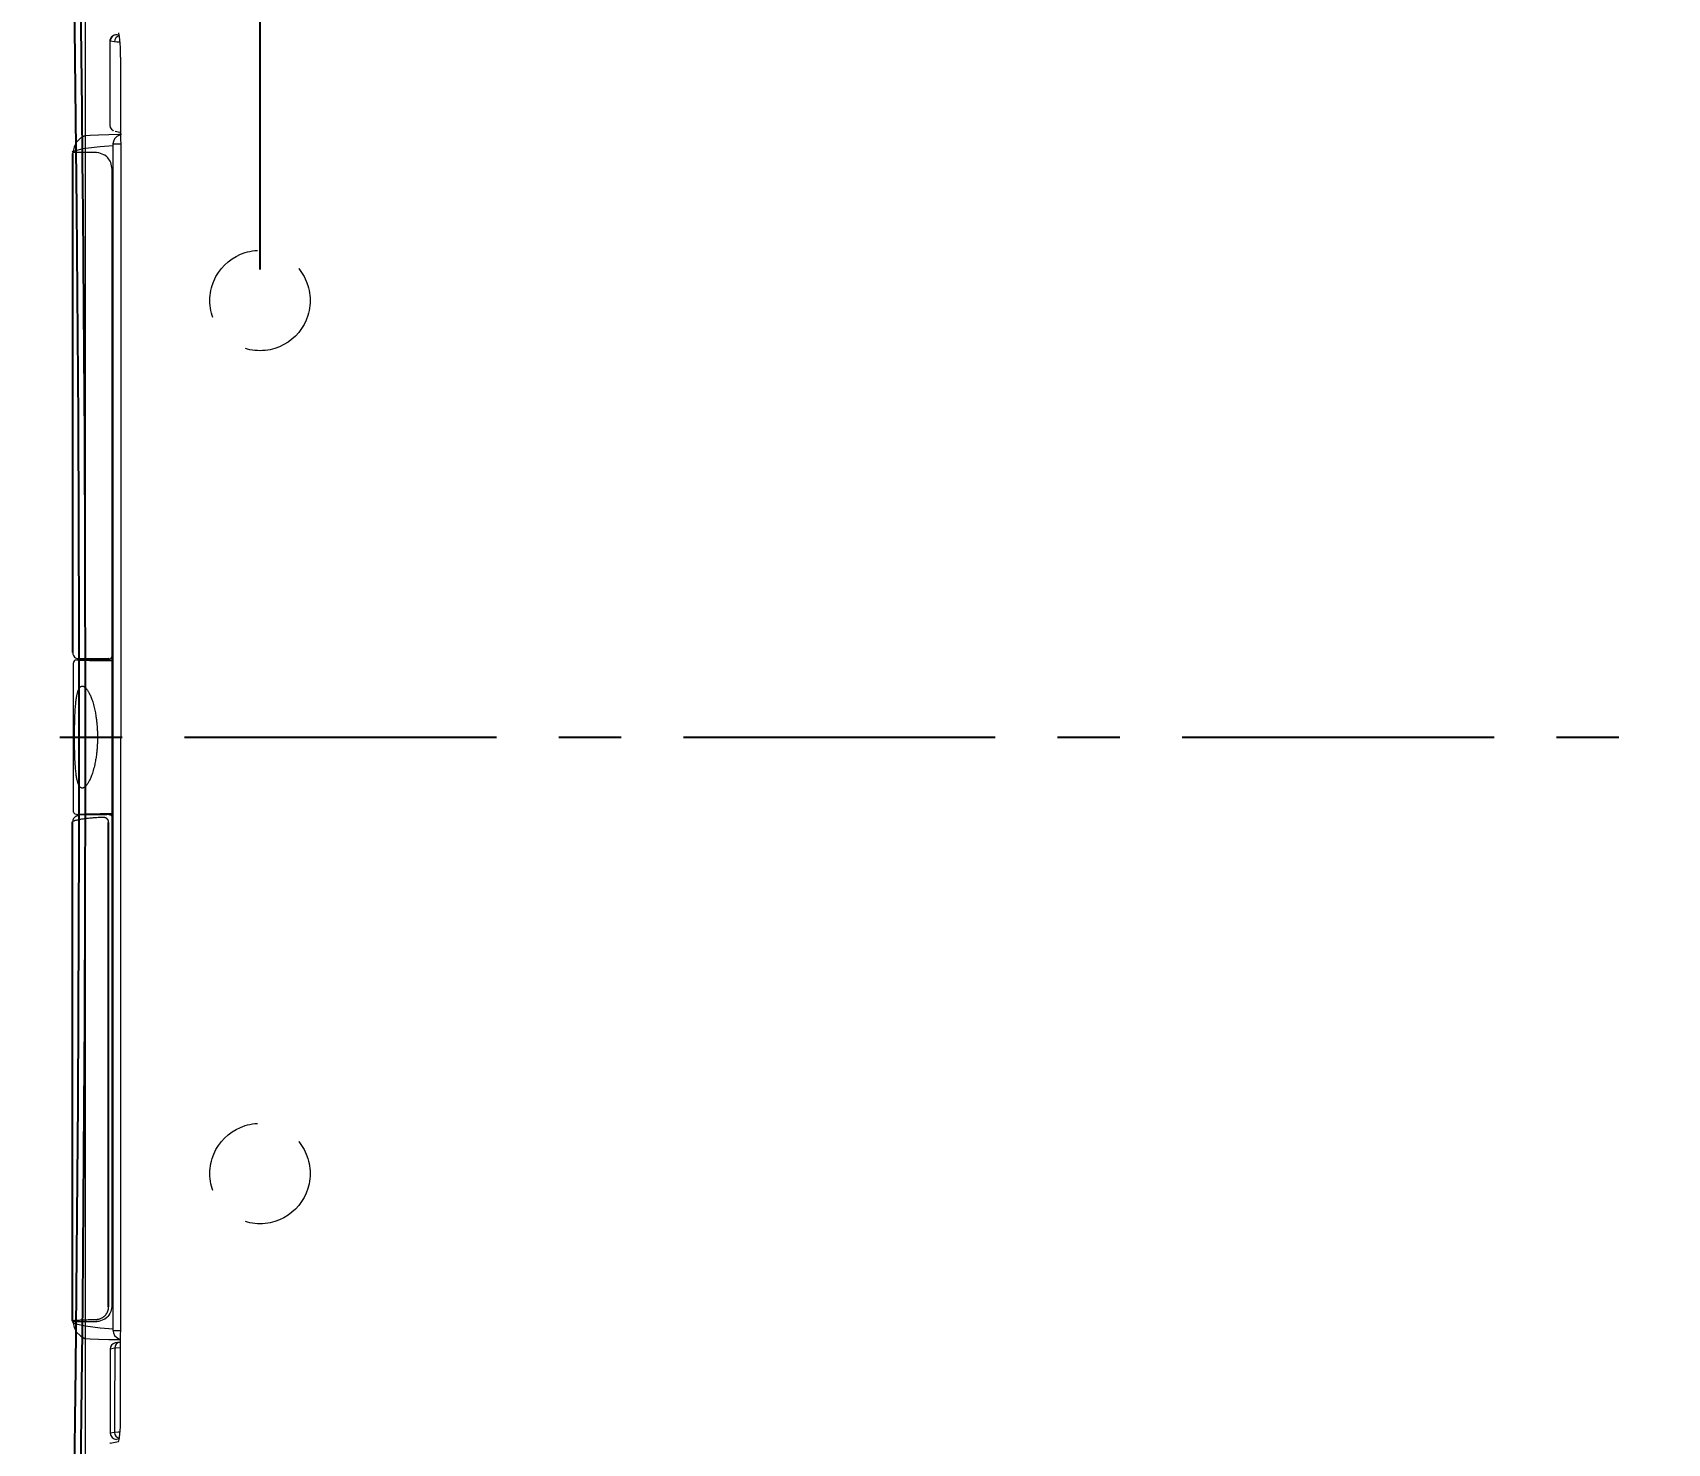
# Model space of a CAD drawing. Extents: x 2734 to 5638, y -143 to 2294.
# Drawn here: x 3121 to 3383.1, y 1442.8 to 1669 of the extents above; entities that cross this region are included whole.
import ezdxf

# ---------------------------------------------------------------- set-up
doc = ezdxf.new("R2010")
doc.units = 0
doc.header["$LTSCALE"] = 20
doc.header["$MEASUREMENT"] = 0
doc.linetypes.add('CENTER', pattern=[2, 1.25, -0.25, 0.25, -0.25])
doc.linetypes.add('HIDDEN', pattern=[0.375, 0.25, -0.125])
doc.layers.get('0').update_dxf_attribs({"linetype": 'CONTINUOUS'})
doc.layers.get('DEFPOINTS').update_dxf_attribs({"linetype": 'CONTINUOUS'})
doc.layers.add('3', color=3, linetype='CONTINUOUS')
doc.layers.add('CENTER', color=2, linetype='CENTER')
doc.styles.get("Standard").update_dxf_attribs({"font": 'NanumGothic.ttf'})
doc.dimstyles.get("Standard").update_dxf_attribs({"dimtxt": 2.5, "dimasz": 2, "dimexe": 2, "dimexo": 1, "dimgap": 1.5, "dimtad": 1, "dimdec": 0, "dimlfac": 10, "dimrnd": 0.5, "dimzin": 0, "dimdsep": 46, "dimtxsty": 'Standard', "dimcen": 0, "dimclrt": 2, "dimadec": 0, "dimazin": 0, "dimtfac": 1, "dimtdec": 0, "dimtmove": 0, "dimatfit": 3, "dimfxl": 0, "dimtolj": 1, "dimtzin": 0, "dimarcsym": 0})

# ---------------------------------------------------------------- blocks, each defined once
blk = doc.blocks.new('*D10')
at = {"color": 3, "lineweight": -2, "ltscale": 10}
for p, q in [((3002.46, 1757.02), (3002.46, 1899.16)), ((3627.46, 1561.05), (3627.46, 1899.16)), ((3022.46, 1889.16), (3607.46, 1889.16))]:
    blk.add_line(p, q, dxfattribs=at)
at = {"color": 3, "ltscale": 10}
for points in [[(3022.46, 1892.49), (3022.46, 1885.83), (3002.46, 1889.16)], [(3607.46, 1892.49), (3607.46, 1885.83), (3627.46, 1889.16)]]:
    blk.add_solid(points, dxfattribs=at)
at = {"layer": 'DEFPOINTS', "color": 0, "ltscale": 10}
for p in [(3627.46, 1889.16), (3002.46, 1752.02), (3627.46, 1556.05)]:
    blk.add_point(p, dxfattribs=at)
at = {"color": 2, "ltscale": 10, "insert": (3309.96, 1912.77), "char_height": 25, "attachment_point": 5}
blk.add_mtext('\\A1;625', dxfattribs=at)
blk = doc.blocks.new('*D11')
at = {"layer": '3', "color": 3, "lineweight": -2}
for p, q in [((3157.46, 1631.05), (3157.46, 1824.95)), ((3627.46, 1561.05), (3627.46, 1824.95)), ((3607.46, 1814.95), (3177.46, 1814.95))]:
    blk.add_line(p, q, dxfattribs=at)
at = {"layer": '3', "color": 3}
for points in [[(3177.46, 1818.29), (3177.46, 1811.62), (3157.46, 1814.95)], [(3607.46, 1818.29), (3607.46, 1811.62), (3627.46, 1814.95)]]:
    blk.add_solid(points, dxfattribs=at)
at = {"layer": 'DEFPOINTS', "color": 0}
for p in [(3157.46, 1814.95), (3157.46, 1626.05), (3627.46, 1556.05)]:
    blk.add_point(p, dxfattribs=at)
at = {"layer": '3', "color": 2, "insert": (3382.46, 1838.47), "char_height": 25, "attachment_point": 5}
blk.add_mtext('\\A1;470', dxfattribs=at)
blk = doc.blocks.new('*D47')
at = {"layer": '3', "color": 3, "lineweight": -2}
for p, q in [((3127.53, 1751.05), (3710.37, 1751.05)), ((3700.37, 1731.05), (3700.37, 1579.68)), ((3700.37, 1381.05), (3700.37, 1532.42)), ((3127.53, 1361.05), (3710.37, 1361.05))]:
    blk.add_line(p, q, dxfattribs=at)
at = {"layer": '3', "color": 3}
for points in [[(3697.03, 1731.05), (3703.7, 1731.05), (3700.37, 1751.05)], [(3697.03, 1381.05), (3703.7, 1381.05), (3700.37, 1361.05)]]:
    blk.add_solid(points, dxfattribs=at)
at = {"layer": 'DEFPOINTS', "color": 0}
for p in [(3122.53, 1751.05), (3122.53, 1361.05), (3700.37, 1361.05)]:
    blk.add_point(p, dxfattribs=at)
at = {"layer": '3', "color": 2, "insert": (3700.37, 1556.05), "char_height": 25, "attachment_point": 5}
blk.add_mtext('\\A1;390', dxfattribs=at)
blk = doc.blocks.new('A$C4CCE51E1')
at = {"color": 4}
for points in [[(1705.39, 2.82), (1747.76, 2.08), (1790.13, 1.54), (1832.5, 1.18), (1874.88, 1.01), (1908.56, 1.01), (1942.23, 1.14), (1975.9, 1.38), (2009.57, 1.74), (2026.41, 1.96), (2043.24, 2.22), (2076.91, 2.82)], [(1772.66, 0.74), (1782.68, 0.62), (1791.56, 0.52), (1800.16, 0.44), (1808.48, 0.36), (1816.5, 0.29), (1824.24, 0.24), (1831.7, 0.19), (1838.86, 0.14), (1845.74, 0.11), (1852.34, 0.08), (1858.65, 0.06), (1864.67, 0.04), (1870.4, 0.02), (1876.79, 0.01), (1882.78, 0), (1888.38, 0), (1893.58, 0), (1897.61, 0), (1901.87, 0.01), (1906.39, 0.01), (1911.17, 0.02), (1916.22, 0.03), (1921.52, 0.05), (1927.08, 0.07), (1932.9, 0.09), (1939.28, 0.12), (1945.94, 0.16), (1952.89, 0.2), (1960.12, 0.25), (1967.64, 0.31), (1975.44, 0.37), (1983.53, 0.45), (1991.9, 0.53), (2000.56, 0.63), (2009.51, 0.74)]]:
    blk.add_lwpolyline(points, dxfattribs=at)

msp = doc.modelspace()

# ---------------------------------------------------------------- linework, layer by layer
at = {"color": 2, "linetype": 'Continuous', "lineweight": 0}
for p, q in [((3133.37148, 1667.68391), (3133.37198, 1654.19653)), ((3134.11743, 1667.52625), (3133.42476, 1667.66445)), ((3134.11743, 1667.52625), (3133.42476, 1667.66445)), ((3134.89497, 1668.56972), (3134.42095, 1668.6643)), ((3134.89497, 1668.56972), (3134.42095, 1668.6643)), ((3134.22529, 1653.18408), (3134.95204, 1653.03909)), ((3134.22529, 1653.18408), (3134.95204, 1653.03909)), ((3131.20639, 1649.77718), (3127.37148, 1649.83073)), ((3131.20639, 1649.77718), (3127.37148, 1649.83073)), ((3127.37148, 1649.6223), (3127.37148, 1569.62212)), ((3127.57427, 1649.82231), (3131.28034, 1649.77056)), ((3127.57427, 1649.82231), (3131.28034, 1649.77056)), ((3133.87148, 1651.18545), (3133.87148, 1460.89501)), ((3133.87148, 1651.18545), (3133.87148, 1460.89501)), ((3133.67148, 1647.27742), (3133.67148, 1464.80305)), ((3133.67148, 1647.27742), (3133.67148, 1464.80305)), ((3127.52625, 1544.13897), (3127.52625, 1567.9415)), ((3127.52625, 1544.13897), (3127.52625, 1567.9415)), ((3128.03111, 1568.44023), (3132.8716, 1568.44023)), ((3128.37124, 1568.62278), (3133.11914, 1568.62278)), ((3128.37124, 1568.62278), (3133.11914, 1568.62278)), ((3133.03936, 1568.30568), (3133.67148, 1568.30568)), ((3133.03936, 1568.30568), (3133.67148, 1568.30568)), ((3127.37148, 1462.45817), (3127.37148, 1542.45835)), ((3128.03111, 1543.64023), (3132.8716, 1543.64023)), ((3128.03111, 1543.64023), (3132.8716, 1543.64023)), ((3132.8716, 1543.64023), (3132.9161, 1543.72925)), ((3132.8716, 1543.64023), (3132.9161, 1543.72925)), ((3133.03936, 1543.77479), (3133.67148, 1543.77479)), ((3133.03936, 1543.77479), (3133.67148, 1543.77479)), ((3131.20639, 1462.30329), (3127.37148, 1462.24974)), ((3131.20639, 1462.30329), (3127.37148, 1462.24974)), ((3127.57427, 1462.25816), (3131.28034, 1462.30991)), ((3127.57427, 1462.25816), (3131.28034, 1462.30991)), ((3134.1515, 1458.06071), (3133.42476, 1457.91572)), ((3134.1515, 1458.06071), (3133.42476, 1457.91572)), ((3133.42476, 1457.91572), (3133.42476, 1444.41602)), ((3133.42476, 1457.91572), (3133.42476, 1444.41602)), ((3134.95204, 1459.04138), (3134.22529, 1458.89639)), ((3134.95204, 1459.04138), (3134.22529, 1458.89639)), ((3134.11743, 1444.55422), (3133.42476, 1444.41602)), ((3134.11743, 1444.55422), (3133.42476, 1444.41602)), ((3133.42476, 1442.81739), (3134.74307, 1443.08041)), ((3133.42476, 1442.81739), (3134.74307, 1443.08041)), ((3134.89497, 1443.51074), (3134.42095, 1443.41617)), ((3134.89497, 1443.51074), (3134.42095, 1443.41617))]:
    msp.add_line(p, q, dxfattribs=at)
at = {"color": 2}
for p, q in [((3127.37148, 1649.6223), (3127.37148, 1569.62212)), ((3127.37148, 1462.45817), (3127.37148, 1542.45835))]:
    msp.add_line(p, q, dxfattribs=at)
at = {"color": 2, "linetype": 'Continuous', "lineweight": 0}
for points in [[(3134.25104, 1668.66964), (3134.2417, 1668.66779), (3133.7374, 1668.45659), (3133.57635, 1668.29159), (3133.51186, 1668.19526), (3133.45884, 1668.09193), (3133.41813, 1667.98393), (3133.39025, 1667.87387), (3133.37222, 1667.65784)], [(3134.25104, 1668.66964), (3134.2417, 1668.66779), (3133.7374, 1668.45659), (3133.57635, 1668.29159), (3133.51186, 1668.19526), (3133.45884, 1668.09193), (3133.41813, 1667.98393), (3133.39025, 1667.87387), (3133.37222, 1667.65784)], [(3134.94151, 1667.48333), (3134.48461, 1667.49932), (3134.11743, 1667.52625)], [(3134.94151, 1667.48333), (3134.48461, 1667.49932), (3134.11743, 1667.52625)], [(3135.08682, 1665.09072), (3135.12625, 1637.91541), (3135.14338, 1610.73431), (3135.14639, 1596.78877), (3135.14707, 1582.84313), (3135.14667, 1569.44168), (3135.1463, 1556.04023)], [(3135.08682, 1665.09072), (3135.12625, 1637.91541), (3135.14338, 1610.73431), (3135.14639, 1596.78877), (3135.14707, 1582.84313), (3135.14667, 1569.44168), (3135.1463, 1556.04023)], [(3133.37198, 1654.19653), (3133.44093, 1653.82252), (3133.62099, 1653.52871), (3133.87346, 1653.3194), (3133.97359, 1653.26635)], [(3133.37198, 1654.19653), (3133.44093, 1653.82252), (3133.62099, 1653.52871), (3133.87346, 1653.3194), (3133.97359, 1653.26635)], [(3129.3791, 1652.46217), (3128.64175, 1652.06117), (3128.03952, 1651.44954), (3127.65192, 1650.70856), (3127.49788, 1649.94351)], [(3129.3791, 1652.46217), (3128.64175, 1652.06117), (3128.03952, 1651.44954), (3127.65192, 1650.70856), (3127.49788, 1649.94351)], [(3134.81134, 1652.64944), (3133.21145, 1652.61922), (3131.52422, 1652.57567), (3130.232, 1652.52378), (3129.3791, 1652.46217)], [(3134.81134, 1652.64944), (3133.21145, 1652.61922), (3131.52422, 1652.57567), (3130.232, 1652.52378), (3129.3791, 1652.46217)], [(3134.88811, 1652.57859), (3134.46044, 1652.34326), (3134.12648, 1651.99235), (3133.92847, 1651.57722), (3133.8717, 1651.15966)], [(3134.88811, 1652.57859), (3134.46044, 1652.34326), (3134.12648, 1651.99235), (3133.92847, 1651.57722), (3133.8717, 1651.15966)], [(3135.22908, 1652.65629), (3134.81134, 1652.64944)], [(3135.22908, 1652.65629), (3134.81134, 1652.64944)], [(3127.37148, 1649.83413), (3127.50238, 1649.97541)], [(3127.37148, 1649.83413), (3127.50238, 1649.97541)], [(3127.4329, 1649.76653), (3127.42527, 1649.75878), (3127.38834, 1649.70269), (3127.37206, 1649.63753), (3127.37148, 1649.6223)], [(3127.4329, 1649.76653), (3127.42527, 1649.75878), (3127.38834, 1649.70269), (3127.37206, 1649.63753), (3127.37148, 1649.6223)], [(3127.57427, 1649.82231), (3127.54253, 1649.82022), (3127.47867, 1649.79949), (3127.4329, 1649.76653)], [(3127.57427, 1649.82231), (3127.54253, 1649.82022), (3127.47867, 1649.79949), (3127.4329, 1649.76653)], [(3127.50238, 1649.97541), (3127.89707, 1650.13185), (3129.08635, 1650.40595), (3129.43637, 1650.4668), (3131.79357, 1650.76523), (3133.87982, 1650.9184)], [(3127.50238, 1649.97541), (3127.89707, 1650.13185), (3129.08635, 1650.40595), (3129.43637, 1650.4668), (3131.79357, 1650.76523), (3133.87982, 1650.9184)], [(3132.55823, 1649.35755), (3132.42752, 1649.43899), (3131.58099, 1649.74366), (3131.20639, 1649.77718)], [(3132.55823, 1649.35755), (3132.42752, 1649.43899), (3131.58099, 1649.74366), (3131.20639, 1649.77718)], [(3132.89678, 1649.08666), (3132.55823, 1649.35755)], [(3132.89678, 1649.08666), (3132.55823, 1649.35755)], [(3133.39797, 1648.41442), (3133.05253, 1648.92413), (3132.89678, 1649.08666)], [(3133.39797, 1648.41442), (3133.05253, 1648.92413), (3132.89678, 1649.08666)], [(3133.67148, 1647.27742), (3133.66919, 1647.38449), (3133.50848, 1648.16536), (3133.39797, 1648.41442)], [(3133.67148, 1647.27742), (3133.66919, 1647.38449), (3133.50848, 1648.16536), (3133.39797, 1648.41442)], [(3127.45391, 1569.55968), (3127.44471, 1569.33811), (3127.52242, 1569.10235), (3127.69105, 1568.88657), (3127.87099, 1568.75673)], [(3127.45391, 1569.55968), (3127.44471, 1569.33811), (3127.52242, 1569.10235), (3127.69105, 1568.88657), (3127.87099, 1568.75673)], [(3128.03111, 1568.44023), (3127.99428, 1568.43891), (3127.82963, 1568.39889), (3127.6888, 1568.30829), (3127.58626, 1568.17756), (3127.5326, 1568.02047), (3127.52625, 1567.9415)], [(3128.03111, 1568.44023), (3127.99428, 1568.43891), (3127.82963, 1568.39889), (3127.6888, 1568.30829), (3127.58626, 1568.17756), (3127.5326, 1568.02047), (3127.52625, 1567.9415)], [(3127.87207, 1568.75609), (3128.11902, 1568.65505), (3128.37124, 1568.62278)], [(3127.87207, 1568.75609), (3128.11902, 1568.65505), (3128.37124, 1568.62278)], [(3135.08682, 1446.98975), (3135.12625, 1474.16506), (3135.14338, 1501.34616), (3135.14639, 1515.2917), (3135.14707, 1529.23734), (3135.14667, 1542.63879), (3135.1463, 1556.04023)], [(3135.08682, 1446.98975), (3135.12625, 1474.16506), (3135.14338, 1501.34616), (3135.14639, 1515.2917), (3135.14707, 1529.23734), (3135.14667, 1542.63879), (3135.1463, 1556.04023)], [(3128.03111, 1543.64023), (3127.99428, 1543.64156), (3127.82963, 1543.68157), (3127.6888, 1543.77218), (3127.58626, 1543.90291), (3127.5326, 1544.06), (3127.52625, 1544.13897)], [(3128.03111, 1543.64023), (3127.99428, 1543.64156), (3127.82963, 1543.68157), (3127.6888, 1543.77218), (3127.58626, 1543.90291), (3127.5326, 1544.06), (3127.52625, 1544.13897)], [(3127.90068, 1543.33904), (3127.53837, 1543.00429), (3127.45316, 1542.77355), (3127.45389, 1542.5191)], [(3127.90068, 1543.33904), (3127.53837, 1543.00429), (3127.45316, 1542.77355), (3127.45389, 1542.5191)], [(3127.85098, 1543.31189), (3128.06558, 1543.40991), (3128.37124, 1543.45769)], [(3127.85098, 1543.31189), (3128.06558, 1543.40991), (3128.37124, 1543.45769)], [(3132.89786, 1462.99483), (3132.55823, 1462.72292)], [(3132.89786, 1462.99483), (3132.55823, 1462.72292)], [(3133.2162, 1463.3646), (3133.05253, 1463.15634), (3132.89786, 1462.99483)], [(3133.2162, 1463.3646), (3133.05253, 1463.15634), (3132.89786, 1462.99483)], [(3133.36088, 1463.59617), (3133.2162, 1463.3646)], [(3133.36088, 1463.59617), (3133.2162, 1463.3646)], [(3133.67148, 1464.80305), (3133.66919, 1464.69598), (3133.50848, 1463.91511), (3133.36088, 1463.59617)], [(3133.67148, 1464.80305), (3133.66919, 1464.69598), (3133.50848, 1463.91511), (3133.36088, 1463.59617)], [(3127.43391, 1462.31298), (3127.42527, 1462.32169), (3127.38834, 1462.37778), (3127.37206, 1462.44294), (3127.37148, 1462.45817)], [(3127.43391, 1462.31298), (3127.42527, 1462.32169), (3127.38834, 1462.37778), (3127.37206, 1462.44294), (3127.37148, 1462.45817)], [(3127.37148, 1462.24634), (3127.50243, 1462.10503)], [(3127.37148, 1462.24634), (3127.50243, 1462.10503)], [(3127.57427, 1462.25816), (3127.54253, 1462.26024), (3127.47867, 1462.28098), (3127.43391, 1462.31298)], [(3127.57427, 1462.25816), (3127.54253, 1462.26024), (3127.47867, 1462.28098), (3127.43391, 1462.31298)], [(3127.49788, 1462.13695), (3127.65192, 1461.37191), (3128.03952, 1460.63093), (3128.64175, 1460.0193), (3129.3791, 1459.61829)], [(3127.49788, 1462.13695), (3127.65192, 1461.37191), (3128.03952, 1460.63093), (3128.64175, 1460.0193), (3129.3791, 1459.61829)], [(3127.50243, 1462.10503), (3127.89705, 1461.94862), (3129.43675, 1461.6136), (3131.79365, 1461.31524), (3133.87978, 1461.16207)], [(3127.50243, 1462.10503), (3127.89705, 1461.94862), (3129.43675, 1461.6136), (3131.79365, 1461.31524), (3133.87978, 1461.16207)], [(3132.55823, 1462.72292), (3132.42752, 1462.64148), (3131.58099, 1462.33681), (3131.20639, 1462.30329)], [(3132.55823, 1462.72292), (3132.42752, 1462.64148), (3131.58099, 1462.33681), (3131.20639, 1462.30329)], [(3133.8717, 1460.92081), (3133.92847, 1460.50325), (3134.12648, 1460.08812), (3134.46044, 1459.73721), (3134.88811, 1459.50188)], [(3133.8717, 1460.92081), (3133.92847, 1460.50325), (3134.12648, 1460.08812), (3134.46044, 1459.73721), (3134.88811, 1459.50188)], [(3129.3791, 1459.61829), (3130.232, 1459.55669), (3131.52422, 1459.5048), (3133.21145, 1459.46125), (3134.81134, 1459.43103)], [(3129.3791, 1459.61829), (3130.232, 1459.55669), (3131.52422, 1459.5048), (3133.21145, 1459.46125), (3134.81134, 1459.43103)], [(3135.10016, 1458.10941), (3135.05342, 1458.10801), (3134.3263, 1458.07751), (3134.1515, 1458.06071)], [(3135.10016, 1458.10941), (3135.05342, 1458.10801), (3134.3263, 1458.07751), (3134.1515, 1458.06071)], [(3134.81134, 1459.43103), (3135.10487, 1459.42622)], [(3134.81134, 1459.43103), (3135.10487, 1459.42622)], [(3134.94693, 1444.59759), (3134.72194, 1444.59005), (3134.11743, 1444.55422)], [(3134.94693, 1444.59759), (3134.72194, 1444.59005), (3134.11743, 1444.55422)]]:
    msp.add_lwpolyline(points, dxfattribs=at)
for centre, major_axis, ratio, start_param, end_param in [((3134.42095, 1667.66445), (-0.19566, -0.98067), 0.996044124, 3.339281036, 4.908556354), ((3134.42095, 1667.66445), (-0.19566, -0.98067), 0.996044124, 3.339281036, 4.908556354), ((3135.11362, 1667.52625), (-0.19566, -0.98067), 0.996044125, 3.549355269, 4.908556199), ((3135.11362, 1667.52625), (-0.19566, -0.98067), 0.996044125, 3.549355269, 4.908556199), ((3134.73696, 1665.00067), (0, 4), 0.087488664, 4.734904021, 6.26573079), ((3134.73696, 1665.00067), (0, 4), 0.087488664, 4.734904021, 6.26573079), ((3132.87144, 1569.44039), (-0.44727, 0.89461), 0.999809636, 2.678051654, 3.690942962), ((3132.87144, 1569.44039), (-0.44727, 0.89461), 0.999809636, 2.678051654, 3.690942962), ((3133.1191, 1568.12276), (0.35358, 0.35358), 0.99992385, 0.296636263, 0.785360087), ((3133.1191, 1568.12276), (0.35358, 0.35358), 0.99992385, 0.296636263, 0.785360087), ((3132.87144, 1542.64008), (0.44727, 0.89461), 0.999809636, 6.243452737, 6.746726307), ((3132.87144, 1542.64008), (0.44727, 0.89461), 0.999809636, 6.243452737, 6.746726307), ((3132.91612, 1542.72941), (-0.89443, 0.44718), 0.999809635, 4.31967044, 5.175947015), ((3132.91612, 1542.72941), (-0.89443, 0.44718), 0.999809635, 4.31967044, 5.175947015), ((3134.42095, 1457.91572), (-0.19566, 0.98067), 0.996044125, 0, 1.37462884), ((3134.42095, 1457.91572), (-0.19566, 0.98067), 0.996044125, 0, 1.37462884), ((3135.1477, 1458.06071), (-0.19566, 0.98067), 0.996044125, 0, 1.374628895), ((3135.1477, 1458.06071), (-0.19566, 0.98067), 0.996044125, 0, 1.374628895), ((3134.42095, 1444.41602), (-0.19566, 0.98067), 0.996044124, 1.374628847, 2.943904164), ((3134.42095, 1444.41602), (-0.19566, 0.98067), 0.996044124, 1.374628847, 2.943904164), ((3135.11362, 1444.55422), (-0.19566, 0.98067), 0.996044125, 1.374629002, 2.733829931), ((3135.11362, 1444.55422), (-0.19566, 0.98067), 0.996044125, 1.374629002, 2.733829931), ((3134.73696, 1447.0798), (0, -4), 0.087488664, 0.017453293, 1.548281276), ((3134.73696, 1447.0798), (0, -4), 0.087488664, 0.017453293, 1.548281276)]:
    msp.add_ellipse(centre, major_axis=major_axis, ratio=ratio, start_param=start_param, end_param=end_param, dxfattribs=at)
for points in [[(3134.42095, 1668.6643), (3134.32097, 1668.68428), (3134.36966, 1668.70369), (3134.5617, 1668.72281)], [(3134.42095, 1668.6643), (3134.32097, 1668.68428), (3134.36966, 1668.70369), (3134.5617, 1668.72281)], [(3127.37148, 1649.6223), (3127.37148, 1649.61879), (3127.37618, 1649.61522), (3127.38556, 1649.61159)], [(3127.37148, 1649.6223), (3127.37148, 1649.61879), (3127.37618, 1649.61522), (3127.38556, 1649.61159)], [(3128.03111, 1568.44023), (3128.07464, 1568.43552), (3128.17772, 1568.42634), (3128.37363, 1568.41329), (3128.60785, 1568.40083), (3128.87815, 1568.38889), (3129.18448, 1568.37737), (3129.52831, 1568.36619), (3129.91212, 1568.35528), (3130.34201, 1568.34454), (3130.81893, 1568.33405), (3131.36237, 1568.32349), (3131.80092, 1568.31607), (3132.03953, 1568.31234)], [(3128.03111, 1568.44023), (3128.07464, 1568.43552), (3128.17772, 1568.42634), (3128.37363, 1568.41329), (3128.60785, 1568.40083), (3128.87815, 1568.38889), (3129.18448, 1568.37737), (3129.52831, 1568.36619), (3129.91212, 1568.35528), (3130.34201, 1568.34454), (3130.81893, 1568.33405), (3131.36237, 1568.32349), (3131.80092, 1568.31607), (3132.03953, 1568.31234)], [(3132.03953, 1568.31234), (3132.10811, 1568.31127), (3132.25389, 1568.30939), (3132.50124, 1568.30726), (3132.76671, 1568.30597), (3132.94739, 1568.30568), (3133.03936, 1568.30568)], [(3132.03953, 1568.31234), (3132.10811, 1568.31127), (3132.25389, 1568.30939), (3132.50124, 1568.30726), (3132.76671, 1568.30597), (3132.94739, 1568.30568), (3133.03936, 1568.30568)], [(3127.70778, 1556.04023), (3127.7078, 1556.09234), (3127.70782, 1556.19472), (3127.70796, 1556.34483), (3127.70824, 1556.48526), (3127.70867, 1556.62385), (3127.70928, 1556.76409), (3127.71011, 1556.90897), (3127.71122, 1557.06174), (3127.71268, 1557.22565), (3127.7146, 1557.40384), (3127.71713, 1557.59946), (3127.72048, 1557.81786), (3127.72496, 1558.0639), (3127.73093, 1558.33961), (3127.73883, 1558.64615), (3127.74929, 1558.98773), (3127.76366, 1559.37964), (3127.78326, 1559.82005), (3127.80941, 1560.29966), (3127.84446, 1560.81521), (3127.88705, 1561.31387), (3127.93289, 1561.74589), (3127.98212, 1562.12778), (3128.0338, 1562.46069), (3128.08683, 1562.74682), (3128.14131, 1562.9949), (3128.19733, 1563.21084), (3128.25401, 1563.39631), (3128.31099, 1563.55466), (3128.36931, 1563.69211), (3128.42819, 1563.80919), (3128.48759, 1563.9082), (3128.5476, 1563.99097), (3128.60668, 1564.05756), (3128.66545, 1564.11071), (3128.72388, 1564.15179), (3128.78249, 1564.18226), (3128.84189, 1564.20301), (3128.90218, 1564.2145), (3128.96444, 1564.21691), (3129.02859, 1564.20992), (3129.09498, 1564.19325), (3129.16479, 1564.16602), (3129.23857, 1564.12696), (3129.31674, 1564.07469), (3129.40032, 1564.00703), (3129.48921, 1563.92217), (3129.58283, 1563.8189), (3129.68143, 1563.69513), (3129.78548, 1563.54811), (3129.89424, 1563.37642), (3130.00765, 1563.17728), (3130.1256, 1562.94757), (3130.24729, 1562.68489), (3130.37202, 1562.38593), (3130.49688, 1562.05268), (3130.62164, 1561.67957), (3130.74657, 1561.25828), (3130.86793, 1560.78959), (3130.96906, 1560.33534), (3131.04604, 1559.94224), (3131.11247, 1559.55967), (3131.16965, 1559.18234), (3131.21574, 1558.83256), (3131.25181, 1558.51867), (3131.27935, 1558.2451), (3131.30061, 1558.00561), (3131.31808, 1557.78216), (3131.33272, 1557.56702), (3131.34414, 1557.37303), (3131.35317, 1557.19534), (3131.36037, 1557.02963), (3131.36619, 1556.87061), (3131.37092, 1556.7132), (3131.37457, 1556.55814), (3131.3773, 1556.40097), (3131.37917, 1556.22985), (3131.37965, 1556.10514), (3131.37965, 1556.04023)], [(3127.70778, 1556.04023), (3127.7078, 1556.09234), (3127.70782, 1556.19472), (3127.70796, 1556.34483), (3127.70824, 1556.48526), (3127.70867, 1556.62385), (3127.70928, 1556.76409), (3127.71011, 1556.90897), (3127.71122, 1557.06174), (3127.71268, 1557.22565), (3127.7146, 1557.40384), (3127.71713, 1557.59946), (3127.72048, 1557.81786), (3127.72496, 1558.0639), (3127.73093, 1558.33961), (3127.73883, 1558.64615), (3127.74929, 1558.98773), (3127.76366, 1559.37964), (3127.78326, 1559.82005), (3127.80941, 1560.29966), (3127.84446, 1560.81521), (3127.88705, 1561.31387), (3127.93289, 1561.74589), (3127.98212, 1562.12778), (3128.0338, 1562.46069), (3128.08683, 1562.74682), (3128.14131, 1562.9949), (3128.19733, 1563.21084), (3128.25401, 1563.39631), (3128.31099, 1563.55466), (3128.36931, 1563.69211), (3128.42819, 1563.80919), (3128.48759, 1563.9082), (3128.5476, 1563.99097), (3128.60668, 1564.05756), (3128.66545, 1564.11071), (3128.72388, 1564.15179), (3128.78249, 1564.18226), (3128.84189, 1564.20301), (3128.90218, 1564.2145), (3128.96444, 1564.21691), (3129.02859, 1564.20992), (3129.09498, 1564.19325), (3129.16479, 1564.16602), (3129.23857, 1564.12696), (3129.31674, 1564.07469), (3129.40032, 1564.00703), (3129.48921, 1563.92217), (3129.58283, 1563.8189), (3129.68143, 1563.69513), (3129.78548, 1563.54811), (3129.89424, 1563.37642), (3130.00765, 1563.17728), (3130.1256, 1562.94757), (3130.24729, 1562.68489), (3130.37202, 1562.38593), (3130.49688, 1562.05268), (3130.62164, 1561.67957), (3130.74657, 1561.25828), (3130.86793, 1560.78959), (3130.96906, 1560.33534), (3131.04604, 1559.94224), (3131.11247, 1559.55967), (3131.16965, 1559.18234), (3131.21574, 1558.83256), (3131.25181, 1558.51867), (3131.27935, 1558.2451), (3131.30061, 1558.00561), (3131.31808, 1557.78216), (3131.33272, 1557.56702), (3131.34414, 1557.37303), (3131.35317, 1557.19534), (3131.36037, 1557.02963), (3131.36619, 1556.87061), (3131.37092, 1556.7132), (3131.37457, 1556.55814), (3131.3773, 1556.40097), (3131.37917, 1556.22985), (3131.37965, 1556.10514), (3131.37965, 1556.04023)], [(3131.37965, 1556.04023), (3131.37964, 1555.97854), (3131.37953, 1555.85902), (3131.37844, 1555.691), (3131.37651, 1555.53519), (3131.37363, 1555.37993), (3131.36959, 1555.22019), (3131.36429, 1555.0569), (3131.35742, 1554.88512), (3131.34844, 1554.69894), (3131.33648, 1554.49094), (3131.32105, 1554.26467), (3131.30231, 1554.02924), (3131.27855, 1553.77014), (3131.24731, 1553.47451), (3131.20624, 1553.13773), (3131.15332, 1552.76415), (3131.0932, 1552.39586), (3131.02616, 1552.0325), (3130.94364, 1551.63287), (3130.83442, 1551.16828), (3130.7041, 1550.68994), (3130.57337, 1550.26838), (3130.44348, 1549.89553), (3130.31435, 1549.56388), (3130.18824, 1549.27268), (3130.06717, 1549.02089), (3129.95093, 1548.80313), (3129.84042, 1548.61703), (3129.73464, 1548.45748), (3129.63402, 1548.32241), (3129.53857, 1548.20939), (3129.44714, 1548.1151), (3129.35966, 1548.03796), (3129.277, 1547.97718), (3129.20028, 1547.93171), (3129.12811, 1547.899), (3129.05951, 1547.87749), (3128.99376, 1547.86616), (3128.92993, 1547.8645), (3128.86813, 1547.8723), (3128.80786, 1547.88934), (3128.74792, 1547.91632), (3128.68855, 1547.95385), (3128.6296, 1548.00267), (3128.57035, 1548.06445), (3128.51048, 1548.14127), (3128.45005, 1548.23528), (3128.38951, 1548.34826), (3128.32922, 1548.48211), (3128.26993, 1548.63778), (3128.21141, 1548.8192), (3128.15368, 1549.03021), (3128.09739, 1549.27347), (3128.04322, 1549.55119), (3127.99066, 1549.87253), (3127.94057, 1550.24142), (3127.89405, 1550.65719), (3127.85134, 1551.12993), (3127.81459, 1551.63915), (3127.78531, 1552.15194), (3127.7637, 1552.62975), (3127.74864, 1553.04118), (3127.73782, 1553.39985), (3127.72987, 1553.71769), (3127.72397, 1554.00186), (3127.71961, 1554.25378), (3127.71642, 1554.47456), (3127.71404, 1554.67194), (3127.71225, 1554.85057), (3127.7109, 1555.01444), (3127.70987, 1555.16707), (3127.70911, 1555.31158), (3127.70854, 1555.45159), (3127.70814, 1555.5902), (3127.70788, 1555.731), (3127.70776, 1555.88206), (3127.70776, 1555.98669), (3127.70778, 1556.04023)], [(3131.37965, 1556.04023), (3131.37964, 1555.97854), (3131.37953, 1555.85902), (3131.37844, 1555.691), (3131.37651, 1555.53519), (3131.37363, 1555.37993), (3131.36959, 1555.22019), (3131.36429, 1555.0569), (3131.35742, 1554.88512), (3131.34844, 1554.69894), (3131.33648, 1554.49094), (3131.32105, 1554.26467), (3131.30231, 1554.02924), (3131.27855, 1553.77014), (3131.24731, 1553.47451), (3131.20624, 1553.13773), (3131.15332, 1552.76415), (3131.0932, 1552.39586), (3131.02616, 1552.0325), (3130.94364, 1551.63287), (3130.83442, 1551.16828), (3130.7041, 1550.68994), (3130.57337, 1550.26838), (3130.44348, 1549.89553), (3130.31435, 1549.56388), (3130.18824, 1549.27268), (3130.06717, 1549.02089), (3129.95093, 1548.80313), (3129.84042, 1548.61703), (3129.73464, 1548.45748), (3129.63402, 1548.32241), (3129.53857, 1548.20939), (3129.44714, 1548.1151), (3129.35966, 1548.03796), (3129.277, 1547.97718), (3129.20028, 1547.93171), (3129.12811, 1547.899), (3129.05951, 1547.87749), (3128.99376, 1547.86616), (3128.92993, 1547.8645), (3128.86813, 1547.8723), (3128.80786, 1547.88934), (3128.74792, 1547.91632), (3128.68855, 1547.95385), (3128.6296, 1548.00267), (3128.57035, 1548.06445), (3128.51048, 1548.14127), (3128.45005, 1548.23528), (3128.38951, 1548.34826), (3128.32922, 1548.48211), (3128.26993, 1548.63778), (3128.21141, 1548.8192), (3128.15368, 1549.03021), (3128.09739, 1549.27347), (3128.04322, 1549.55119), (3127.99066, 1549.87253), (3127.94057, 1550.24142), (3127.89405, 1550.65719), (3127.85134, 1551.12993), (3127.81459, 1551.63915), (3127.78531, 1552.15194), (3127.7637, 1552.62975), (3127.74864, 1553.04118), (3127.73782, 1553.39985), (3127.72987, 1553.71769), (3127.72397, 1554.00186), (3127.71961, 1554.25378), (3127.71642, 1554.47456), (3127.71404, 1554.67194), (3127.71225, 1554.85057), (3127.7109, 1555.01444), (3127.70987, 1555.16707), (3127.70911, 1555.31158), (3127.70854, 1555.45159), (3127.70814, 1555.5902), (3127.70788, 1555.731), (3127.70776, 1555.88206), (3127.70776, 1555.98669), (3127.70778, 1556.04023)], [(3128.03111, 1543.64023), (3128.07464, 1543.64494), (3128.17772, 1543.65413), (3128.37363, 1543.66718), (3128.60785, 1543.67964), (3128.87815, 1543.69158), (3129.18448, 1543.70309), (3129.52831, 1543.71428), (3129.91212, 1543.72519), (3130.34201, 1543.73592), (3130.81893, 1543.74642), (3131.36237, 1543.75698), (3131.80092, 1543.7644), (3132.03953, 1543.76813)], [(3128.03111, 1543.64023), (3128.07464, 1543.64494), (3128.17772, 1543.65413), (3128.37363, 1543.66718), (3128.60785, 1543.67964), (3128.87815, 1543.69158), (3129.18448, 1543.70309), (3129.52831, 1543.71428), (3129.91212, 1543.72519), (3130.34201, 1543.73592), (3130.81893, 1543.74642), (3131.36237, 1543.75698), (3131.80092, 1543.7644), (3132.03953, 1543.76813)], [(3132.03953, 1543.76813), (3132.10811, 1543.7692), (3132.25389, 1543.77108), (3132.50124, 1543.77321), (3132.76671, 1543.7745), (3132.94739, 1543.77479), (3133.03936, 1543.77479)], [(3132.03953, 1543.76813), (3132.10811, 1543.7692), (3132.25389, 1543.77108), (3132.50124, 1543.77321), (3132.76671, 1543.7745), (3132.94739, 1543.77479), (3133.03936, 1543.77479)], [(3133.17466, 1542.36475), (3133.17466, 1542.38877), (3133.17246, 1542.43676), (3133.16239, 1542.50894), (3133.14554, 1542.5803), (3133.1218, 1542.65056), (3133.09127, 1542.71886), (3133.05394, 1542.78471), (3133.00988, 1542.84747), (3132.9592, 1542.90649), (3132.90209, 1542.96106), (3132.83881, 1543.01043), (3132.76977, 1543.05382), (3132.69551, 1543.09046), (3132.61671, 1543.11959), (3132.53428, 1543.14051), (3132.44916, 1543.15266), (3132.39174, 1543.15465), (3132.36278, 1543.15409)], [(3133.17466, 1542.36475), (3133.17466, 1542.38877), (3133.17246, 1542.43676), (3133.16239, 1542.50894), (3133.14554, 1542.5803), (3133.1218, 1542.65056), (3133.09127, 1542.71886), (3133.05394, 1542.78471), (3133.00988, 1542.84747), (3132.9592, 1542.90649), (3132.90209, 1542.96106), (3132.83881, 1543.01043), (3132.76977, 1543.05382), (3132.69551, 1543.09046), (3132.61671, 1543.11959), (3132.53428, 1543.14051), (3132.44916, 1543.15266), (3132.39174, 1543.15465), (3132.36278, 1543.15409)], [(3133.17467, 1464.6981), (3133.17467, 1467.63977), (3133.17467, 1473.32667), (3133.17467, 1481.24782), (3133.17467, 1488.61945), (3133.17467, 1495.47537), (3133.17467, 1501.85286), (3133.17467, 1507.785), (3133.17467, 1513.303), (3133.17467, 1518.43574), (3133.17466, 1523.21021), (3133.17468, 1527.65118), (3133.17461, 1531.78233), (3133.17487, 1535.61923), (3133.17396, 1539.18708), (3133.17608, 1541.34051), (3133.17466, 1542.36475)], [(3127.37148, 1462.45817), (3127.37148, 1462.46167), (3127.37618, 1462.46525), (3127.38556, 1462.46888)], [(3127.37148, 1462.45817), (3127.37148, 1462.46167), (3127.37618, 1462.46525), (3127.38556, 1462.46888)], [(3134.1515, 1458.06071), (3134.14768, 1456.34504), (3134.14001, 1453.05794), (3134.1288, 1448.63461), (3134.12121, 1445.87458), (3134.11743, 1444.55422)], [(3134.1515, 1458.06071), (3134.14768, 1456.34504), (3134.14001, 1453.05794), (3134.1288, 1448.63461), (3134.12121, 1445.87458), (3134.11743, 1444.55422)], [(3133.42476, 1442.81739), (3133.38924, 1442.8103), (3133.37148, 1442.8032), (3133.37148, 1442.79609)], [(3133.42476, 1442.81739), (3133.38924, 1442.8103), (3133.37148, 1442.8032), (3133.37148, 1442.79609)]]:
    msp.add_open_spline(points, degree=3, dxfattribs=at)
for points, knots in [([(3133.87154, 1651.18546), (3133.8711, 1651.18545), (3133.87643, 1651.18549), (3133.91214, 1651.18577), (3133.9909, 1651.18638), (3134.10741, 1651.18728), (3134.26133, 1651.18848), (3134.45223, 1651.18996), (3134.67958, 1651.19172), (3134.88756, 1651.19334), (3135.0188, 1651.19435), (3135.05511, 1651.19464)], [0.2946086521, 0.2946086521, 0.2946086521, 0.2946086521, 0.3095238095, 0.3333333333, 0.3571428571, 0.380952381, 0.4047619048, 0.4285714286, 0.4523809524, 0.4761904762, 0.4850230663, 0.4850230663, 0.4850230663, 0.4850230663]), ([(3133.87154, 1651.18546), (3133.8711, 1651.18545), (3133.87643, 1651.18549), (3133.91214, 1651.18577), (3133.9909, 1651.18638), (3134.10741, 1651.18728), (3134.26133, 1651.18848), (3134.45223, 1651.18996), (3134.67958, 1651.19172), (3134.88756, 1651.19334), (3135.0188, 1651.19435), (3135.05511, 1651.19464)], [0.2946086521, 0.2946086521, 0.2946086521, 0.2946086521, 0.3095238095, 0.3333333333, 0.3571428571, 0.380952381, 0.4047619048, 0.4285714286, 0.4523809524, 0.4761904762, 0.4850230663, 0.4850230663, 0.4850230663, 0.4850230663]), ([(3127.44885, 1542.52725), (3127.4443, 1542.52489), (3127.41743, 1542.51049), (3127.38216, 1542.48594), (3127.37148, 1542.46691), (3127.37148, 1542.45835)], [0.8845589166, 0.8845589166, 0.8845589166, 0.8845589166, 0.8947368421, 0.9473684211, 1, 1, 1, 1]), ([(3127.44885, 1542.52725), (3127.4443, 1542.52489), (3127.41743, 1542.51049), (3127.38216, 1542.48594), (3127.37148, 1542.46691), (3127.37148, 1542.45835)], [0.8845589166, 0.8845589166, 0.8845589166, 0.8845589166, 0.8947368421, 0.9473684211, 1, 1, 1, 1]), ([(3132.36278, 1543.15409), (3132.21737, 1543.15124), (3131.92948, 1543.14363), (3131.50779, 1543.12676), (3131.09774, 1543.10475), (3130.70038, 1543.07792), (3130.31709, 1543.0466), (3129.94918, 1543.01119), (3129.59809, 1542.9721), (3129.26535, 1542.92977), (3128.95258, 1542.88471), (3128.66125, 1542.83741), (3128.39377, 1542.78855), (3128.15429, 1542.73928), (3127.94581, 1542.69078), (3127.76893, 1542.64384), (3127.62386, 1542.59916), (3127.51826, 1542.56017), (3127.46785, 1542.53709), (3127.44885, 1542.52725)], [0, 0, 0, 0, 0.0526315789, 0.1052631579, 0.1578947368, 0.2105263158, 0.2631578947, 0.3157894737, 0.3684210526, 0.4210526316, 0.4736842105, 0.5263157895, 0.5789473684, 0.6315789474, 0.6842105263, 0.7368421053, 0.7894736842, 0.8421052632, 0.8845589166, 0.8845589166, 0.8845589166, 0.8845589166]), ([(3132.36278, 1543.15409), (3132.21737, 1543.15124), (3131.92948, 1543.14363), (3131.50779, 1543.12676), (3131.09774, 1543.10475), (3130.70038, 1543.07792), (3130.31709, 1543.0466), (3129.94918, 1543.01119), (3129.59809, 1542.9721), (3129.26535, 1542.92977), (3128.95258, 1542.88471), (3128.66125, 1542.83741), (3128.39377, 1542.78855), (3128.15429, 1542.73928), (3127.94581, 1542.69078), (3127.76893, 1542.64384), (3127.62386, 1542.59916), (3127.51826, 1542.56017), (3127.46785, 1542.53709), (3127.44885, 1542.52725)], [0, 0, 0, 0, 0.0526315789, 0.1052631579, 0.1578947368, 0.2105263158, 0.2631578947, 0.3157894737, 0.3684210526, 0.4210526316, 0.4736842105, 0.5263157895, 0.5789473684, 0.6315789474, 0.6842105263, 0.7368421053, 0.7894736842, 0.8421052632, 0.8845589166, 0.8845589166, 0.8845589166, 0.8845589166]), ([(3132.9161, 1543.72925), (3132.91725, 1543.73152), (3132.94417, 1543.736), (3133.06126, 1543.7426), (3133.24812, 1543.74861), (3133.46995, 1543.75329), (3133.6329, 1543.75577), (3133.70047, 1543.75667)], [0, 0, 0, 0, 0.125, 0.25, 0.375, 0.5, 0.5815660671, 0.5815660671, 0.5815660671, 0.5815660671]), ([(3132.9161, 1543.72925), (3132.91725, 1543.73152), (3132.94417, 1543.736), (3133.06126, 1543.7426), (3133.24812, 1543.74861), (3133.46995, 1543.75329), (3133.6329, 1543.75577), (3133.70047, 1543.75667)], [0, 0, 0, 0, 0.125, 0.25, 0.375, 0.5, 0.5815660671, 0.5815660671, 0.5815660671, 0.5815660671]), ([(3131.20024, 1462.67096), (3131.25749, 1462.67273), (3131.37073, 1462.68114), (3131.53657, 1462.70749), (3131.69727, 1462.74675), (3131.8519, 1462.79801), (3131.99956, 1462.86027), (3132.13968, 1462.9326), (3132.27186, 1463.01414), (3132.38835, 1463.09868), (3132.45884, 1463.15746), (3132.48963, 1463.18475)], [0, 0, 0, 0, 0.0476190476, 0.0952380952, 0.1428571429, 0.1904761905, 0.2380952381, 0.2857142857, 0.3333333333, 0.380952381, 0.42, 0.42, 0.42, 0.42]), ([(3131.20024, 1462.67096), (3131.25749, 1462.67273), (3131.37073, 1462.68114), (3131.53657, 1462.70749), (3131.69727, 1462.74675), (3131.8519, 1462.79801), (3131.99956, 1462.86027), (3132.13968, 1462.9326), (3132.27186, 1463.01414), (3132.38835, 1463.09868), (3132.45884, 1463.15746), (3132.48963, 1463.18475)], [0, 0, 0, 0, 0.0476190476, 0.0952380952, 0.1428571429, 0.1904761905, 0.2380952381, 0.2857142857, 0.3333333333, 0.380952381, 0.42, 0.42, 0.42, 0.42]), ([(3132.48963, 1463.18475), (3132.49639, 1463.19074), (3132.5404, 1463.23025), (3132.61801, 1463.30627), (3132.71587, 1463.41715), (3132.80439, 1463.53329), (3132.88325, 1463.65361), (3132.95263, 1463.77762), (3133.01282, 1463.9053), (3133.06414, 1464.0373), (3133.10617, 1464.17297), (3133.13818, 1464.30976), (3133.16007, 1464.44499), (3133.17226, 1464.57566), (3133.17467, 1464.65799), (3133.17467, 1464.6981)], [0.42, 0.42, 0.42, 0.42, 0.4285714286, 0.4761904762, 0.5238095238, 0.5714285714, 0.619047619, 0.6666666667, 0.7142857143, 0.7619047619, 0.8095238095, 0.8571428571, 0.9047619048, 0.9523809524, 1, 1, 1, 1]), ([(3132.48963, 1463.18475), (3132.49639, 1463.19074), (3132.5404, 1463.23025), (3132.61801, 1463.30627), (3132.71587, 1463.41715), (3132.80439, 1463.53329), (3132.88325, 1463.65361), (3132.95263, 1463.77762), (3133.01282, 1463.9053), (3133.06414, 1464.0373), (3133.10617, 1464.17297), (3133.13818, 1464.30976), (3133.16007, 1464.44499), (3133.17226, 1464.57566), (3133.17467, 1464.65799), (3133.17467, 1464.6981)], [0.42, 0.42, 0.42, 0.42, 0.4285714286, 0.4761904762, 0.5238095238, 0.5714285714, 0.619047619, 0.6666666667, 0.7142857143, 0.7619047619, 0.8095238095, 0.8571428571, 0.9047619048, 0.9523809524, 1, 1, 1, 1]), ([(3127.38556, 1462.46888), (3127.38677, 1462.46934), (3127.39931, 1462.47391), (3127.43716, 1462.48277), (3127.52655, 1462.49577), (3127.65134, 1462.50915), (3127.81121, 1462.52289), (3128.00571, 1462.53694), (3128.23429, 1462.55127), (3128.49635, 1462.56583), (3128.79114, 1462.5806), (3129.11787, 1462.59551), (3129.47562, 1462.61054), (3129.86341, 1462.62564), (3130.28021, 1462.64078), (3130.72473, 1462.6559), (3131.03892, 1462.66595), (3131.20024, 1462.67096)], [0.0591006884, 0.0591006884, 0.0591006884, 0.0591006884, 0.0666666667, 0.1333333333, 0.2, 0.2666666667, 0.3333333333, 0.4, 0.4666666667, 0.5333333333, 0.6, 0.6666666667, 0.7333333333, 0.8, 0.8666666667, 0.9333333333, 1, 1, 1, 1]), ([(3127.38556, 1462.46888), (3127.38677, 1462.46934), (3127.39931, 1462.47391), (3127.43716, 1462.48277), (3127.52655, 1462.49577), (3127.65134, 1462.50915), (3127.81121, 1462.52289), (3128.00571, 1462.53694), (3128.23429, 1462.55127), (3128.49635, 1462.56583), (3128.79114, 1462.5806), (3129.11787, 1462.59551), (3129.47562, 1462.61054), (3129.86341, 1462.62564), (3130.28021, 1462.64078), (3130.72473, 1462.6559), (3131.03892, 1462.66595), (3131.20024, 1462.67096)], [0.0591006884, 0.0591006884, 0.0591006884, 0.0591006884, 0.0666666667, 0.1333333333, 0.2, 0.2666666667, 0.3333333333, 0.4, 0.4666666667, 0.5333333333, 0.6, 0.6666666667, 0.7333333333, 0.8, 0.8666666667, 0.9333333333, 1, 1, 1, 1]), ([(3133.87154, 1460.89501), (3133.8711, 1460.89502), (3133.87643, 1460.89498), (3133.91214, 1460.8947), (3133.9909, 1460.89409), (3134.10741, 1460.89318), (3134.26133, 1460.89199), (3134.45223, 1460.89051), (3134.67958, 1460.88875), (3134.88756, 1460.88713), (3135.0188, 1460.88611), (3135.05511, 1460.88583)], [0.2946086521, 0.2946086521, 0.2946086521, 0.2946086521, 0.3095238095, 0.3333333333, 0.3571428571, 0.380952381, 0.4047619048, 0.4285714286, 0.4523809524, 0.4761904762, 0.4850230663, 0.4850230663, 0.4850230663, 0.4850230663]), ([(3133.87154, 1460.89501), (3133.8711, 1460.89502), (3133.87643, 1460.89498), (3133.91214, 1460.8947), (3133.9909, 1460.89409), (3134.10741, 1460.89318), (3134.26133, 1460.89199), (3134.45223, 1460.89051), (3134.67958, 1460.88875), (3134.88756, 1460.88713), (3135.0188, 1460.88611), (3135.05511, 1460.88583)], [0.2946086521, 0.2946086521, 0.2946086521, 0.2946086521, 0.3095238095, 0.3333333333, 0.3571428571, 0.380952381, 0.4047619048, 0.4285714286, 0.4523809524, 0.4761904762, 0.4850230663, 0.4850230663, 0.4850230663, 0.4850230663])]:
    msp.add_open_spline(points, degree=3, knots=knots, dxfattribs=at)
at = {"color": 2}
msp.add_open_spline([(3133.17467, 1464.6981), (3133.17467, 1467.63977), (3133.17467, 1473.32667), (3133.17467, 1481.24782), (3133.17467, 1488.61945), (3133.17467, 1495.47537), (3133.17467, 1501.85286), (3133.17467, 1507.785), (3133.17467, 1513.303), (3133.17467, 1518.43574), (3133.17466, 1523.21021), (3133.17468, 1527.65118), (3133.17461, 1531.78233), (3133.17487, 1535.61923), (3133.17396, 1539.18708), (3133.17608, 1541.34051), (3133.17466, 1542.36475)], degree=3, dxfattribs=at)
at = {"layer": '3', "color": 7, "linetype": 'Continuous', "lineweight": 0}
msp.add_line((3129.45539, 1361.23433), (3129.45539, 1750.86431), dxfattribs=at)
at = {"layer": '3', "color": 7, "linetype": 'HIDDEN', "lineweight": 0, "ltscale": 3}
for centre in [(3157.45539, 1626.04932), (3157.45539, 1486.04932)]:
    msp.add_circle(centre, 8.04628, dxfattribs=at)
at = {"layer": 'CENTER', "color": 1, "linetype": 'CENTER', "ltscale": 2}
msp.add_line((2985.34899, 1556.04932), (3631.30201, 1556.04932), dxfattribs=at)

# ---------------------------------------------------------------- block references
at = {"layer": '3', "linetype": 'Continuous', "lineweight": 0, "rotation": 90}
msp.add_blockref('A$C4CCE51E1', (3129.45544, -335.10884), dxfattribs=at)

# ---------------------------------------------------------------- dimensions: what is measured, and where the dimension line sits
at = {"color": 7, "ltscale": 10}
dim = msp.add_linear_dim(base=(3627.45539, 1889.16122), p1=(3002.45539, 1752.0163), p2=(3627.45539, 1556.04932), dimstyle='Standard', override={"dimtxt": 25, "dimasz": 20, "dimexe": 10, "dimexo": 5, "dimgap": 10, "dimdec": 4, "dimlfac": 1, "dimzin": 8, "dimclrd": 3, "dimclre": 3, "dimtdec": 4, "dimarcsym": 1}, dxfattribs=at)
dim.commit()
dim.dimension.update_dxf_attribs({"geometry": '*D10', "text_midpoint": (3309.95539, 1889.16122), "dimtype": 160})
at = {"layer": '3'}
dim = msp.add_linear_dim(base=(3157.45539, 1814.95382), p1=(3627.45539, 1556.04932), p2=(3157.45539, 1626.04932), dimstyle='Standard', override={"dimtxt": 25, "dimasz": 20, "dimexe": 10, "dimexo": 5, "dimgap": 10, "dimdec": 4, "dimlfac": 1, "dimzin": 8, "dimclrd": 3, "dimclre": 3, "dimtdec": 4, "dimarcsym": 1}, dxfattribs=at)
dim.commit()
dim.dimension.update_dxf_attribs({"geometry": '*D11', "text_midpoint": (3382.45539, 1814.95382), "dimtype": 160})
dim = msp.add_linear_dim(base=(3700.36677, 1361.04932), p1=(3122.53204, 1751.04932), p2=(3122.53204, 1361.04932), angle=90, dimstyle='Standard', override={"dimtxt": 25, "dimasz": 20, "dimexe": 10, "dimexo": 5, "dimgap": 10, "dimtih": 1, "dimtoh": 1, "dimdec": 4, "dimlfac": 1, "dimzin": 8, "dimclrd": 3, "dimclre": 3, "dimtdec": 4, "dimarcsym": 1}, dxfattribs=at)
dim.commit()
dim.dimension.update_dxf_attribs({"geometry": '*D47', "text_midpoint": (3700.36677, 1556.04932)})

doc.saveas('drawing.dxf')
